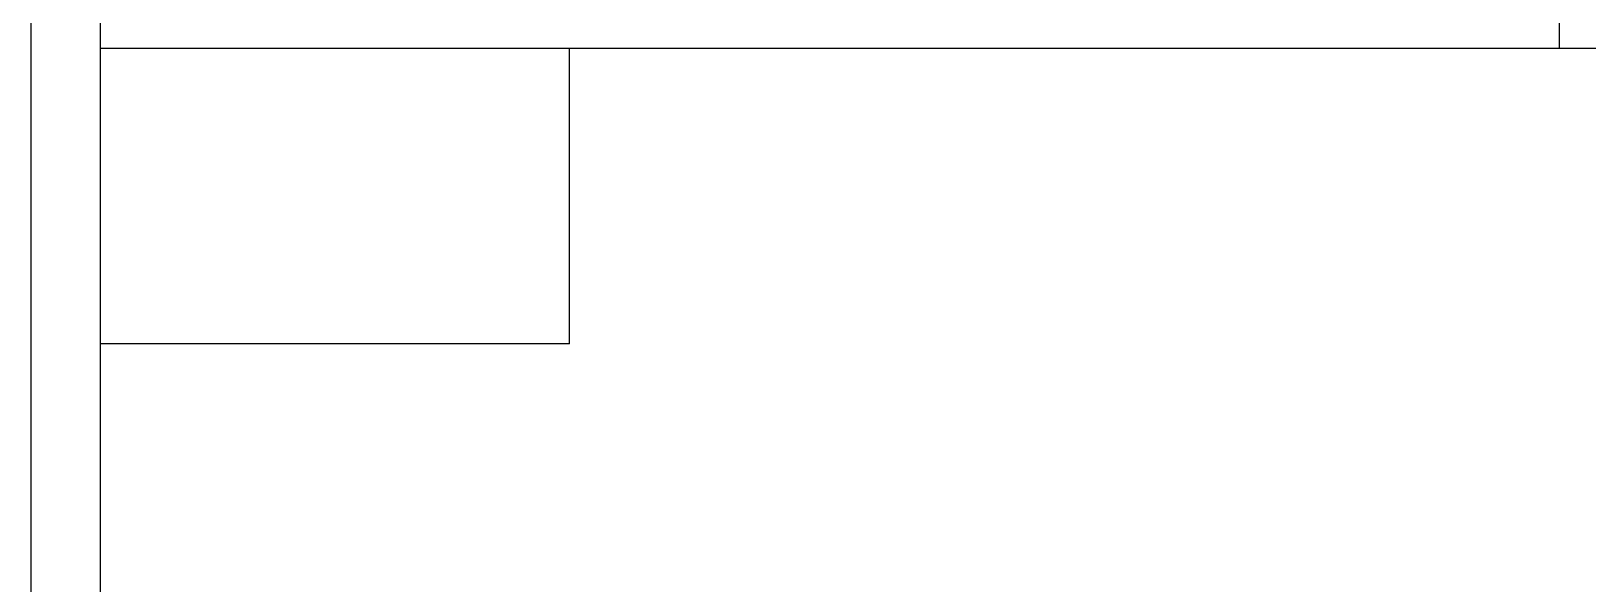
# Model space of a CAD drawing. Header units: millimetres. Extents: x 14 to 406, y 10 to 287.
# Drawn here: x 327.307 to 331.102, y 133.795 to 135.142 of the extents above; entities that cross this region are included whole.
import ezdxf

# ---------------------------------------------------------------- set-up
doc = ezdxf.new("R2010")
doc.units = ezdxf.units.MM
doc.header["$MEASUREMENT"] = 0
doc.layers.get('0').update_dxf_attribs({"linetype": 'CONTINUOUS'})

msp = doc.modelspace()

# ---------------------------------------------------------------- linework, layer by layer
at = {"color": 0, "linetype": 'Continuous', "lineweight": 25, "true_color": 0x000007}
for p, q in [((327.3072, 117.8278), (327.3072, 143.3971)), ((327.4765, 130.9934), (327.4765, 143.3971)), ((331.0325, 135.0998), (331.0325, 137.8938)), ((334.0382, 135.0998), (327.4765, 135.0998)), ((328.6195, 134.3801), (328.6195, 135.0998)), ((328.6195, 134.3801), (327.4765, 134.3801))]:
    msp.add_line(p, q, dxfattribs=at)

doc.saveas('drawing.dxf')
